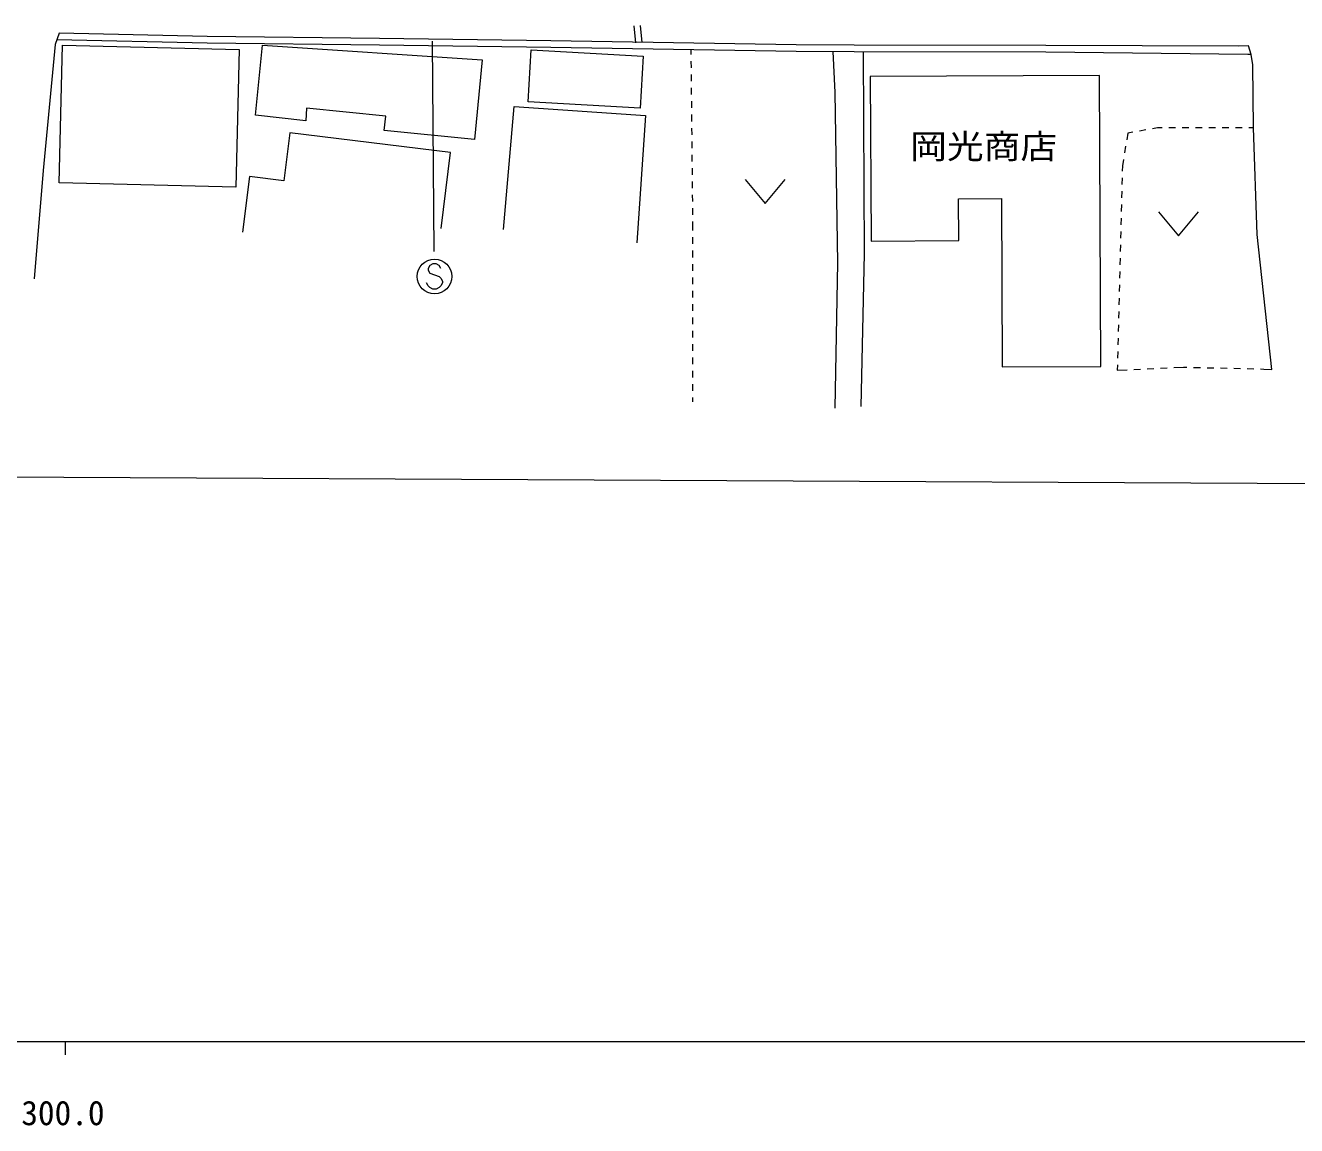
# Model space of a CAD drawing. Units: millimetres, scale not verified. Extents: x 40000 to 680000, y 20000 to 380000.
# Drawn here: x 365038 to 460146, y 198715 to 281048 of the extents above; entities that cross this region are included whole.
import ezdxf
from ezdxf.enums import TextEntityAlignment as Align

# ---------------------------------------------------------------- set-up
doc = ezdxf.new("R2010")
doc.units = ezdxf.units.MM
doc.header["$LTSCALE"] = 1000
for name, color, linetype, lineweight in [('M-BGD', 7, 'Continuous', 13), ('M-STR-HTXT', 7, 'Continuous', 13), ('M-STR-STRC', 7, 'Continuous', 13), ('M-TTL-BAND', 7, 'Continuous', 13)]:
    doc.layers.add(name, color=color, linetype=linetype, lineweight=lineweight)
doc.styles.add('ＭＳ ゴシック', font='')
doc.styles.get('ＭＳ ゴシック').set_extended_font_data('MS Gothic')

msp = doc.modelspace()

# ---------------------------------------------------------------- linework, layer by layer
at = {"layer": 'M-BGD'}
for p, q in [((410560, 281020), (410686, 279753)), ((411039, 281048), (411165, 279781)), ((414824, 279225), (414828, 278869)), ((414833, 278369), (414838, 277869)), ((414843, 277369), (414848, 276869)), ((414854, 276369), (414859, 275869)), ((400806, 265782), (401600, 274976)), ((414864, 275369), (414869, 274869)), ((414874, 274369), (414879, 273869)), ((414884, 273369), (414890, 272869)), ((447519, 272983), (447439, 272497)), ((447888, 273048), (447519, 272983)), ((448873, 273222), (448381, 273135)), ((449734, 273373), (449365, 273308)), ((450080, 273374), (449734, 273373)), ((451080, 273376), (450580, 273375)), ((452080, 273378), (451580, 273377)), ((453080, 273381), (452580, 273380)), ((454080, 273383), (453580, 273382)), ((455080, 273385), (454580, 273384)), ((456080, 273387), (455580, 273386)), ((456925, 273389), (456580, 273388)), ((414895, 272369), (414900, 271869)), ((414905, 271369), (414910, 270869)), ((447357, 272004), (447276, 271510)), ((414915, 270369), (414920, 269869)), ((447114, 270531), (447104, 270133)), ((447194, 271017), (447114, 270531)), ((414925, 269369), (414931, 268870)), ((418891, 269528), (420391, 267728)), ((420391, 267728), (421891, 269528)), ((447091, 269634), (447079, 269134)), ((414936, 268370), (414941, 267870)), ((447066, 268634), (447053, 268134)), ((414946, 267370), (414951, 266870)), ((447041, 267634), (447028, 267134)), ((414956, 266370), (414960, 266014)), ((447015, 266635), (447003, 266135)), ((449814, 267091), (451314, 265291)), ((451314, 265291), (452814, 267091)), ((414960, 266014), (414960, 265692)), ((446990, 265635), (446978, 265135)), ((414959, 265192), (414958, 264692)), ((446965, 264635), (446952, 264135)), ((414958, 264192), (414957, 263692)), ((446940, 263636), (446927, 263136)), ((414956, 263192), (414956, 262692)), ((446915, 262636), (446902, 262136)), ((414955, 262192), (414954, 261692)), ((446889, 261636), (446877, 261136)), ((414953, 261192), (414953, 260692)), ((446864, 260637), (446851, 260137)), ((414952, 260192), (414951, 259692)), ((414951, 259192), (414950, 258692)), ((446839, 259637), (446826, 259137)), ((414949, 258192), (414949, 257692)), ((446814, 258637), (446801, 258137)), ((414948, 257192), (414947, 256692)), ((446788, 257637), (446776, 257138)), ((414947, 256192), (414946, 255692)), ((446763, 256638), (446750, 256138)), ((414945, 255192), (414945, 254692)), ((446738, 255638), (446728, 255241)), ((446728, 255241), (447460, 255275)), ((447959, 255299), (448459, 255323)), ((448958, 255346), (449458, 255370)), ((449957, 255393), (450456, 255417)), ((450956, 255440), (451688, 255475)), ((451688, 255475), (451945, 255469)), ((452445, 255457), (452945, 255446)), ((453445, 255434), (453945, 255422)), ((454444, 255411), (454944, 255399)), ((455444, 255387), (455944, 255376)), ((456444, 255364), (456944, 255352)), ((457444, 255341), (457701, 255335)), ((457701, 255335), (458286, 255288)), ((414944, 254192), (414943, 253692)), ((414943, 253192), (414942, 252871))]:
    msp.add_line(p, q, dxfattribs=at)
for points in [[(367550, 280461), (367267, 279617), (366355, 270178), (365704, 262081)], [(456748, 278883), (456496, 278870), (441393, 279046), (427040, 279081), (422711, 279104), (404345, 279385), (391535, 279560), (378632, 279713), (367384, 279966)], [(456538, 279520), (455799, 279503), (441397, 279546), (427042, 279581), (422716, 279604), (404352, 279885), (391542, 280060), (378639, 280213), (367550, 280461)], [(425624, 252394), (425819, 263285), (425618, 276038), (425478, 279089)], [(427724, 279079), (427794, 263966), (427533, 252533)], [(458286, 255288), (457198, 265407), (456925, 273389), (456884, 278101), (456748, 278883), (456538, 279520)], [(401600, 274976), (411437, 274308), (410789, 264770)], [(396149, 265854), (396851, 271532), (384830, 273018), (384384, 269410), (381803, 269729), (381290, 265582)]]:
    msp.add_lwpolyline(points, dxfattribs=at)
for points in [[(367805, 279564), (381032, 279239), (380779, 268954), (367552, 269279)], [(382772, 279560), (399219, 278470), (398626, 272520), (391888, 273195), (392013, 274256), (386073, 274850), (386010, 273899), (382251, 274320)], [(402889, 279221), (411265, 278738), (411041, 274856), (402665, 275340)], [(445506, 255532), (445394, 277308), (428247, 277220), (428310, 264907), (434868, 264941), (434852, 268077), (438061, 268093), (438126, 255494)]]:
    msp.add_lwpolyline(points, close=True, dxfattribs=at)
at = {"layer": 'M-STR-HTXT'}
msp.add_line((70766, 248758), (462163, 246757), dxfattribs=at)
at = {"layer": 'M-STR-STRC'}
for p, q in [((395624, 264139), (395483, 279862)), ((395291, 263086), (395173, 262850)), ((395173, 262850), (395173, 262732)), ((395173, 262732), (395291, 262496)), ((395527, 263205), (395291, 263086)), ((395764, 263205), (395527, 263205)), ((396000, 263086), (395764, 263205)), ((396118, 262850), (396000, 263086)), ((395173, 261550), (395055, 261786)), ((395291, 261432), (395173, 261550)), ((395291, 262496), (396000, 262259)), ((396000, 262259), (396118, 262141)), ((396118, 261550), (396000, 261432)), ((396118, 262141), (396236, 261905)), ((396236, 261786), (396118, 261550)), ((396236, 261905), (396236, 261786)), ((395527, 261314), (395291, 261432)), ((395764, 261314), (395527, 261314)), ((396000, 261432), (395764, 261314))]:
    msp.add_line(p, q, dxfattribs=at)
msp.add_circle((395646, 262259), 1300, dxfattribs=at)
at = {"layer": 'M-TTL-BAND'}
for p, q in [((40000, 205000), (579000, 205000)), ((368000, 205000), (368000, 204000))]:
    msp.add_line(p, q, dxfattribs=at)

# ---------------------------------------------------------------- texts
at = {"layer": 'M-BGD', "style": 'ＭＳ ゴシック', "width": 1.1}
msp.add_text('岡光商店', height=1833, dxfattribs=at).set_placement((436736, 270532), align=Align.BOTTOM_CENTER)
at = {"layer": 'M-TTL-BAND', "style": 'ＭＳ ゴシック'}
msp.add_text('300.0', height=1833, dxfattribs=at).set_placement((367844, 198195), align=Align.BOTTOM_CENTER)

doc.saveas('drawing.dxf')
